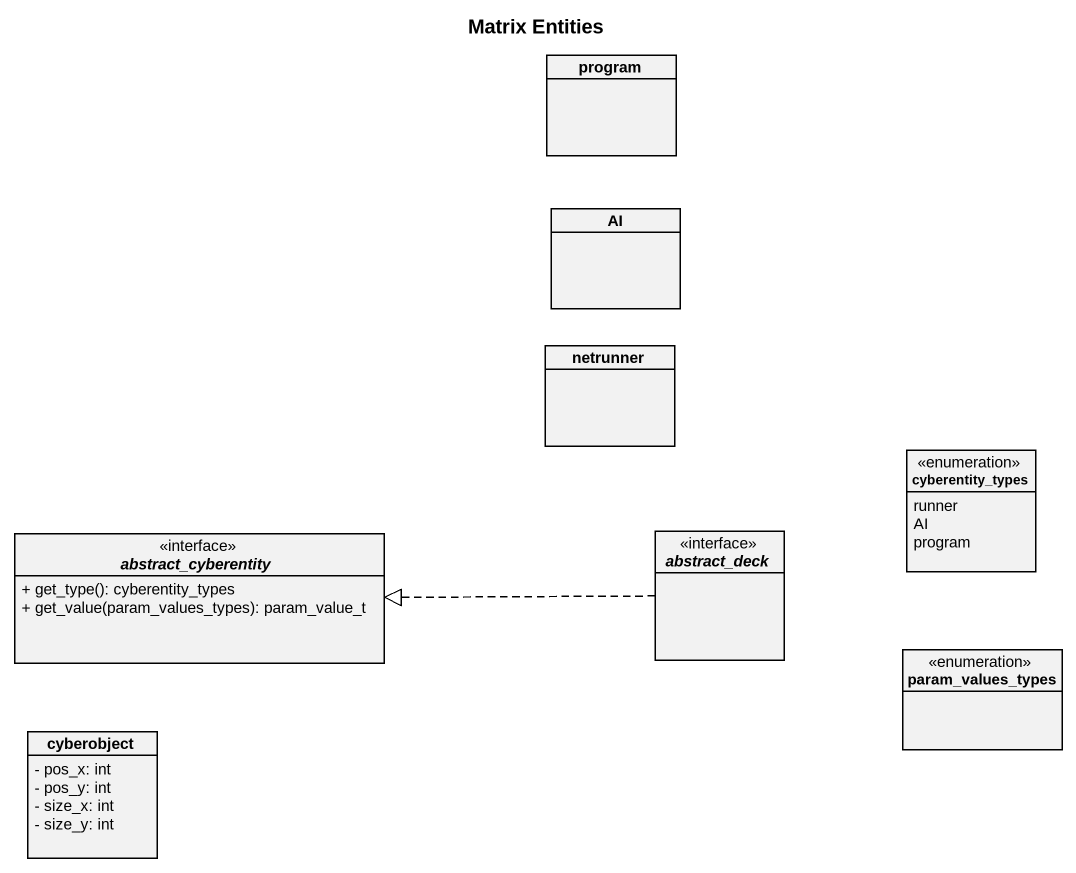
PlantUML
@startuml
title Matrix Entities
hide circle
hide empty members
skinparam classAttributeIconSize 0
class program
class AI
class netrunner
enum cyberentity_types {
  runner
  AI
  program
}
interface abstract_cyberentity <<interface>> {
  + get_type(): cyberentity_types
  + get_value(param_values_types): param_value_t
}
interface abstract_deck <<interface>>
enum param_values_types
class cyberobject {
  - pos_x: int
  - pos_y: int
  - size_x: int
  - size_y: int
}
abstract_deck .left.|> abstract_cyberentity
@enduml
